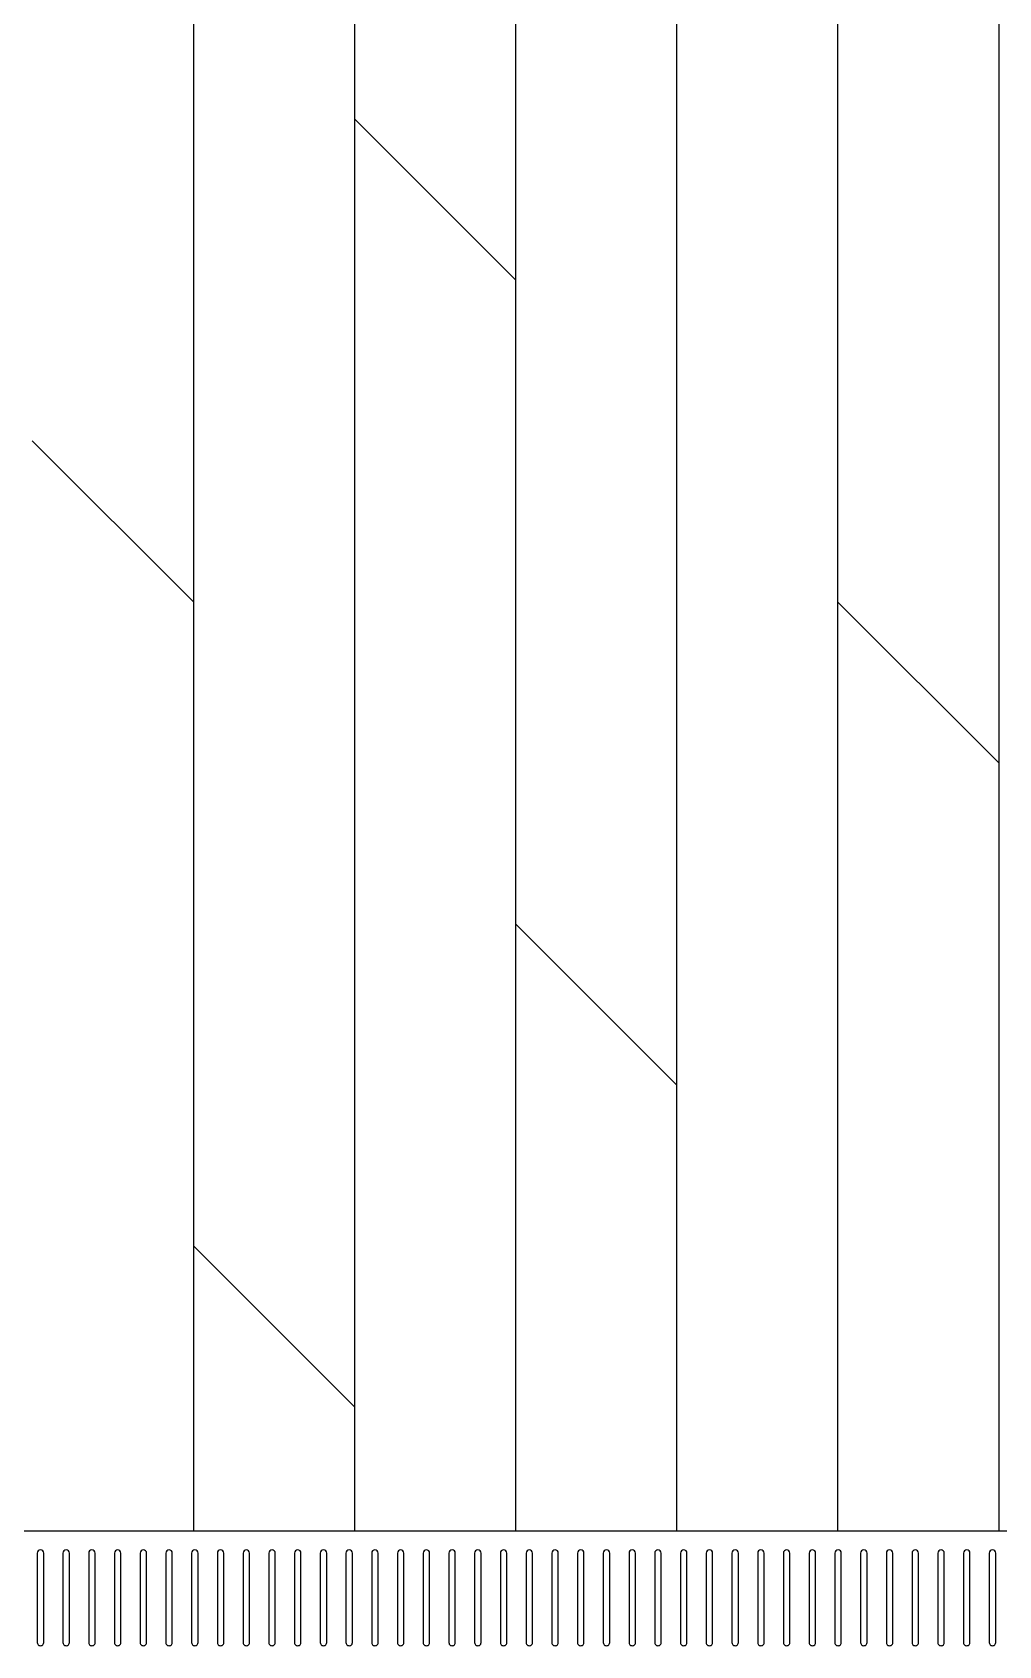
# Model space of a CAD drawing. Header units: millimetres. Extents: x 0 to 356400, y 0 to 68257.
# Drawn here: x 21618.5 to 21678.5, y 7022.8 to 7123 of the extents above; entities that cross this region are included whole.
import ezdxf

# ---------------------------------------------------------------- set-up
doc = ezdxf.new("R2010")
doc.units = ezdxf.units.MM
doc.header["$LTSCALE"] = 75
doc.layers.add('8', color=8, linetype='Continuous')

# ---------------------------------------------------------------- blocks, each defined once
blk = doc.blocks.new('G$C7369CDF7')
at = {"layer": '8'}
for p, q in [((8430.3, 45550), (8430.3, 37950)), ((8430.3, 45550), (8430.3, 37950)), ((1430.3, 40407.8), (8430.3, 40407.8)), ((6987.1, 40157.8), (7237.1, 40407.8)), ((8603.1, 40403.1), (8464.3, 40403.1)), ((8464.3, 40393.1), (8603.1, 40393.1)), ((8603.1, 40363.2), (8464.3, 40363.2)), ((8464.3, 40353.2), (8603.1, 40353.2)), ((8603.1, 40323.3), (8464.3, 40323.3)), ((8464.3, 40313.3), (8603.1, 40313.3)), ((8603.1, 40283.3), (8464.3, 40283.3)), ((8464.3, 40273.3), (8603.1, 40273.3)), ((8603.1, 40243.4), (8464.3, 40243.4)), ((8464.3, 40233.4), (8603.1, 40233.4)), ((8603.1, 40203.4), (8464.3, 40203.4)), ((8464.3, 40193.4), (8603.1, 40193.4)), ((8603.1, 40163.5), (8464.3, 40163.5)), ((1430.3, 40157.8), (8430.3, 40157.8)), ((8464.3, 40153.5), (8603.1, 40153.5)), ((8603.1, 40123.6), (8464.3, 40123.6)), ((8464.3, 40113.6), (8603.1, 40113.6)), ((8603.1, 40083.6), (8464.3, 40083.6)), ((8464.3, 40073.6), (8603.1, 40073.6)), ((8603.1, 40043.7), (8464.3, 40043.7)), ((8464.3, 40033.7), (8603.1, 40033.7)), ((8603.1, 40003.8), (8464.3, 40003.8)), ((8464.3, 39993.8), (8603.1, 39993.8)), ((8603.1, 39963.8), (8464.3, 39963.8)), ((8464.3, 39953.8), (8603.1, 39953.8)), ((8603.1, 39923.9), (8464.3, 39923.9)), ((8464.3, 39913.9), (8603.1, 39913.9)), ((1430.3, 39907.8), (8430.3, 39907.8)), ((7487.1, 39657.8), (7737.1, 39907.8)), ((8603.1, 39883.9), (8464.3, 39883.9)), ((8464.3, 39873.9), (8603.1, 39873.9)), ((8603.1, 39844), (8464.3, 39844)), ((8464.3, 39834), (8603.1, 39834)), ((8603.1, 39804.1), (8464.3, 39804.1)), ((8464.3, 39794.1), (8603.1, 39794.1)), ((8603.1, 39764.1), (8464.3, 39764.1)), ((8464.3, 39754.1), (8603.1, 39754.1)), ((8603.1, 39724.2), (8464.3, 39724.2)), ((8464.3, 39714.2), (8603.1, 39714.2)), ((8603.1, 39684.3), (8464.3, 39684.3)), ((8464.3, 39674.3), (8603.1, 39674.3)), ((1430.3, 39657.8), (8430.3, 39657.8)), ((6237.1, 39407.8), (6487.1, 39657.8)), ((8603.1, 39644.3), (8464.3, 39644.3)), ((8464.3, 39634.3), (8603.1, 39634.3)), ((8603.1, 39604.4), (8464.3, 39604.4)), ((8464.3, 39594.4), (8603.1, 39594.4)), ((8603.1, 39564.4), (8464.3, 39564.4)), ((8464.3, 39554.4), (8603.1, 39554.4)), ((8603.1, 39524.5), (8464.3, 39524.5)), ((8464.3, 39514.5), (8603.1, 39514.5)), ((8603.1, 39484.6), (8464.3, 39484.6)), ((8464.3, 39474.6), (8603.1, 39474.6)), ((8603.1, 39444.6), (8464.3, 39444.6)), ((8464.3, 39434.6), (8603.1, 39434.6)), ((1430.3, 39407.8), (8430.3, 39407.8)), ((7987.1, 39157.8), (8237.1, 39407.8)), ((8603.1, 39404.7), (8464.3, 39404.7)), ((8464.3, 39394.7), (8603.1, 39394.7)), ((8603.1, 39364.8), (8464.3, 39364.8)), ((8464.3, 39354.8), (8603.1, 39354.8)), ((8603.1, 39324.8), (8464.3, 39324.8)), ((8464.3, 39314.8), (8603.1, 39314.8)), ((8603.1, 39284.9), (8464.3, 39284.9)), ((8464.3, 39274.9), (8603.1, 39274.9)), ((8603.1, 39245), (8464.3, 39245)), ((8464.3, 39235), (8603.1, 39235)), ((8603.1, 39205), (8464.3, 39205)), ((8464.3, 39195), (8603.1, 39195)), ((1430.3, 39157.8), (8430.3, 39157.8)), ((6737.1, 38907.8), (6987.1, 39157.8)), ((8603.1, 39165.1), (8464.3, 39165.1)), ((8464.3, 39155.1), (8603.1, 39155.1)), ((8603.1, 39125.1), (8464.3, 39125.1)), ((8464.3, 39115.1), (8603.1, 39115.1)), ((8603.1, 39085.2), (8464.3, 39085.2)), ((8464.3, 39075.2), (8603.1, 39075.2)), ((8603.1, 39045.3), (8464.3, 39045.3)), ((8464.3, 39035.3), (8603.1, 39035.3)), ((8603.1, 39005.3), (8464.3, 39005.3)), ((8464.3, 38995.3), (8603.1, 38995.3)), ((8603.1, 38965.4), (8464.3, 38965.4)), ((8464.3, 38955.4), (8603.1, 38955.4)), ((8603.1, 38925.5), (8464.3, 38925.5)), ((8464.3, 38915.5), (8603.1, 38915.5))]:
    blk.add_line(p, q, dxfattribs=at)
for centre, start, end in [((8464.3, 40398.1), 90, 270), ((8603.1, 40398.1), 270, 90), ((8464.3, 40358.2), 90, 270), ((8603.1, 40358.2), 270, 90), ((8464.3, 40318.3), 90, 270), ((8603.1, 40318.3), 270, 90), ((8464.3, 40278.3), 90, 270), ((8603.1, 40278.3), 270, 90), ((8464.3, 40238.4), 90, 270), ((8603.1, 40238.4), 270, 90), ((8464.3, 40198.4), 90, 270), ((8603.1, 40198.4), 270, 90), ((8464.3, 40158.5), 90, 270), ((8603.1, 40158.5), 270, 90), ((8464.3, 40118.6), 90, 270), ((8603.1, 40118.6), 270, 90), ((8464.3, 40078.6), 90, 270), ((8603.1, 40078.6), 270, 90), ((8464.3, 40038.7), 90, 270), ((8603.1, 40038.7), 270, 90), ((8464.3, 39998.8), 90, 270), ((8603.1, 39998.8), 270, 90), ((8464.3, 39958.8), 90, 270), ((8603.1, 39958.8), 270, 90), ((8464.3, 39918.9), 90, 270), ((8603.1, 39918.9), 270, 90), ((8464.3, 39878.9), 90, 270), ((8603.1, 39878.9), 270, 90), ((8464.3, 39839), 90, 270), ((8603.1, 39839), 270, 90), ((8464.3, 39799.1), 90, 270), ((8603.1, 39799.1), 270, 90), ((8464.3, 39759.1), 90, 270), ((8603.1, 39759.1), 270, 90), ((8464.3, 39719.2), 90, 270), ((8603.1, 39719.2), 270, 90), ((8464.3, 39679.3), 90, 270), ((8603.1, 39679.3), 270, 90), ((8464.3, 39639.3), 90, 270), ((8603.1, 39639.3), 270, 90), ((8464.3, 39599.4), 90, 270), ((8603.1, 39599.4), 270, 90), ((8464.3, 39559.4), 90, 270), ((8603.1, 39559.4), 270, 90), ((8464.3, 39519.5), 90, 270), ((8603.1, 39519.5), 270, 90), ((8464.3, 39479.6), 90, 270), ((8603.1, 39479.6), 270, 90), ((8464.3, 39439.6), 90, 270), ((8603.1, 39439.6), 270, 90), ((8464.3, 39399.7), 90, 270), ((8603.1, 39399.7), 270, 90), ((8464.3, 39359.8), 90, 270), ((8603.1, 39359.8), 270, 90), ((8464.3, 39319.8), 90, 270), ((8603.1, 39319.8), 270, 90), ((8464.3, 39279.9), 90, 270), ((8603.1, 39279.9), 270, 90), ((8464.3, 39240), 90, 270), ((8603.1, 39240), 270, 90), ((8464.3, 39200), 90, 270), ((8603.1, 39200), 270, 90), ((8464.3, 39160.1), 90, 270), ((8603.1, 39160.1), 270, 90), ((8464.3, 39120.1), 90, 270), ((8603.1, 39120.1), 270, 90), ((8464.3, 39080.2), 90, 270), ((8603.1, 39080.2), 270, 90), ((8464.3, 39040.3), 90, 270), ((8603.1, 39040.3), 270, 90), ((8464.3, 39000.3), 90, 270), ((8603.1, 39000.3), 270, 90), ((8464.3, 38960.4), 90, 270), ((8603.1, 38960.4), 270, 90), ((8464.3, 38920.5), 90, 270), ((8603.1, 38920.5), 270, 90)]:
    blk.add_arc(centre, 5, start, end, dxfattribs=at)

msp = doc.modelspace()

# ---------------------------------------------------------------- block references
at = {"xscale": 0.04000000000000001, "yscale": 0.04000000000000001, "zscale": 0.04000000000000001, "rotation": 270}
msp.add_blockref('G$C7369CDF7', (20062.17, 7367.09), dxfattribs=at)

doc.saveas('drawing.dxf')
